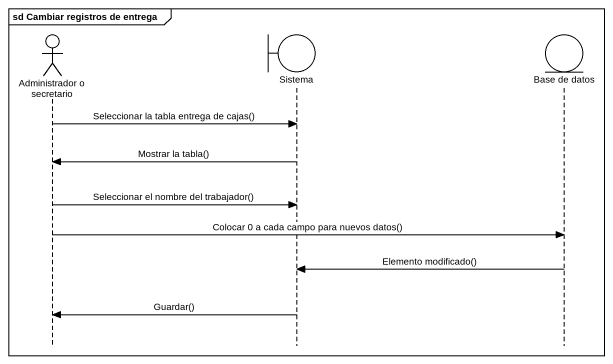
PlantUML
@startuml
mainframe sd Cambiar registros de entrega
hide footbox
actor "Administrador o secretario" as Administrador_o_secretario
boundary Sistema
entity "Base de datos" as Base_de_datos

Administrador_o_secretario -> Sistema : Seleccionar la tabla entrega de cajas()
Sistema -> Administrador_o_secretario : Mostrar la tabla()
Administrador_o_secretario -> Sistema : Seleccionar el nombre del trabajador()
Administrador_o_secretario -> Base_de_datos : Colocar 0 a cada campo para nuevos datos()
Base_de_datos -> Sistema : Elemento modificado()
Sistema -> Administrador_o_secretario : Guardar()
@enduml
